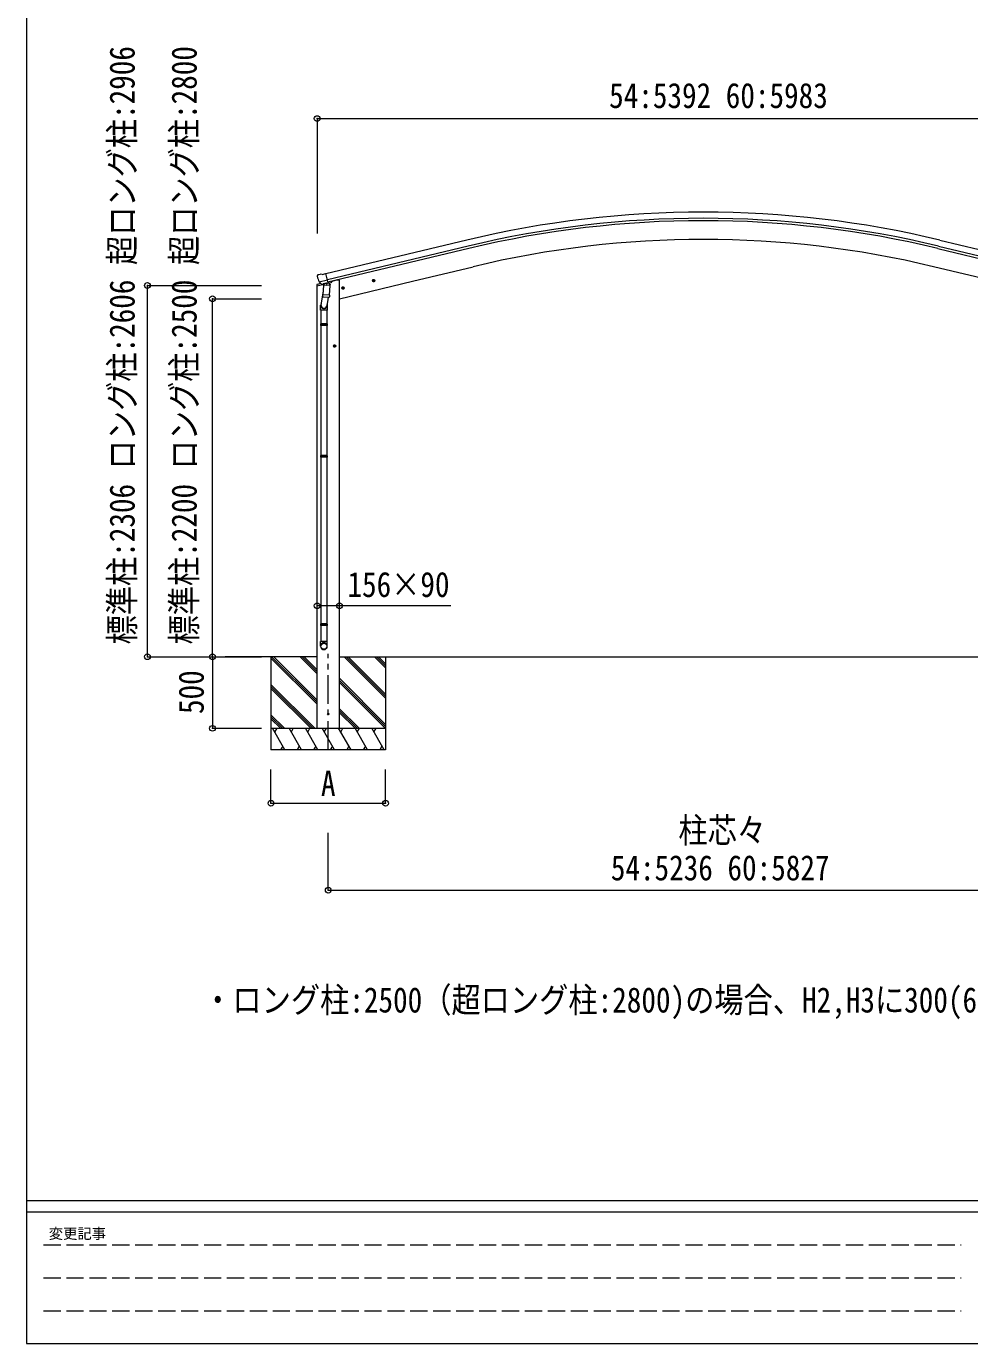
# Model space of a CAD drawing. Units: millimetres at full size, sheet at 1:40; details may follow other scales. Extents: x -11181 to 11305, y -7804 to 7716.
# Drawn here: x -11181 to -4596, y -7804 to 1396 of the extents above; entities that cross this region are included whole.
import ezdxf
from ezdxf.enums import TextEntityAlignment as Align

# ---------------------------------------------------------------- set-up
doc = ezdxf.new("R2010")
doc.units = ezdxf.units.MM
doc.header["$LTSCALE"] = 40
doc.header["$PDMODE"] = 32
doc.header["$PDSIZE"] = 40
doc.linetypes.add('CHAIN1', pattern=[8, 5, -1, 1, -1])
doc.linetypes.add('DASHED3', pattern=[4, 3, -1])
for name, color, linetype, lineweight in [('0-4_TABLE1', 7, 'Continuous', 9), ('0-6_OTH_LINE', 6, 'Continuous', 9), ('0-8_PARTS2', 5, 'CHAIN1', 9), ('0-A_寸法', 6, 'Continuous', 9), ('0-E_DET2', 6, 'Continuous', 9), ('F-0_240', 7, 'Continuous', 9)]:
    doc.layers.add(name, color=color, linetype=linetype, lineweight=lineweight)
doc.styles.add('ＭＳ ゴシック', font='')
doc.styles.get('ＭＳ ゴシック').set_extended_font_data('MS Gothic')

msp = doc.modelspace()

# ---------------------------------------------------------------- linework, layer by layer
at = {"layer": '0-4_TABLE1', "color": 4}
for p, q in [((-8106.08, -96.45), (-9089.32, -332.51)), ((-8096, -138.43), (-9079.24, -374.49)), ((-8092.07, -154.8), (-9075.32, -390.83)), ((-4817.76, -154.8), (-3834.52, -390.85)), ((-4813.84, -138.43), (-3830.59, -374.49)), ((-4803.71, -96.45), (-3820.46, -332.51)), ((-8484.28, -383.68), (-8061.49, -282.18)), ((-4425.55, -383.68), (-4848.35, -282.18)), ((-9150.79, -3506.22), (-9150.79, -416)), ((-9014.79, -376.85), (-9048.06, -384.84)), ((-8994.79, -376.85), (-9014.79, -376.85)), ((-8995.04, -506.29), (-8484.33, -383.68)), ((-8994.79, -3506.22), (-8994.79, -376.85))]:
    msp.add_line(p, q, dxfattribs=at)
at = {"layer": '0-4_TABLE1'}
for p, q in [((-9150.78, -348.42), (-9150.51, -349.57)), ((-9146.57, -339.84), (-9150.42, -346.14)), ((-9143.47, -337.59), (-9130.29, -334.43)), ((-9115.73, -337.1), (-9128.99, -334.4)), ((-9115.73, -337.1), (-9089.8, -330.88)), ((-9152.9, -416.55), (-9110.09, -406.28)), ((-9152.9, -409.66), (-9152.9, -416.55)), ((-9124.4, -400.46), (-9150.6, -406.75)), ((-9136.73, -388.72), (-9079.22, -374.92)), ((-9119.88, -403.63), (-9136.26, -389.14)), ((-9108.29, -453.15), (-9124.2, -549.32)), ((-9117.17, -404.2), (-9109.65, -402.4)), ((-9116.33, -404.09), (-9114.8, -403.73)), ((-9114.8, -403.73), (-9078.1, -394.92)), ((-9112.97, -403.95), (-9113.02, -404.7)), ((-9112.26, -405.74), (-9086.45, -412.17)), ((-9105.34, -411.08), (-9110.02, -477.92)), ((-9059.66, -414.28), (-9105.34, -411.08)), ((-9103.57, -407.9), (-9103.8, -411.19)), ((-9084.05, -396.74), (-9085.07, -411.35)), ((-9078.1, -394.92), (-9076.57, -394.55)), ((-9075.02, -392.44), (-9074.07, -392.51)), ((-9074.07, -392.51), (-9060.76, -407.83)), ((-9070.39, -396.75), (-9052.18, -392.37)), ((-9064.33, -481.11), (-9059.66, -414.28)), ((-9060.76, -407.83), (-9061.2, -414.17)), ((-9048.35, -384.36), (-9048.35, -387.51)), ((-8960.58, -429.11), (-8980.03, -433.77)), ((-8977.6, -433.19), (-8975.47, -426)), ((-8972.44, -438.64), (-8977.6, -433.19)), ((-8975.47, -426), (-8968.17, -424.24)), ((-8967.97, -441.16), (-8972.64, -421.72)), ((-8968.17, -424.24), (-8963.01, -429.69)), ((-8746.66, -377.75), (-8766.11, -382.42)), ((-8763.68, -381.83), (-8761.55, -374.64)), ((-8758.52, -387.28), (-8763.68, -381.83)), ((-8761.55, -374.64), (-8754.25, -372.89)), ((-8754.05, -389.81), (-8758.72, -370.36)), ((-8754.25, -372.89), (-8749.09, -378.33)), ((-9110.88, -490.39), (-9110, -477.92)), ((-9110.48, -491.74), (-9110.48, -491.74)), ((-9064.33, -481.11), (-9110.02, -477.92)), ((-9109.03, -492.52), (-9067.34, -495.44)), ((-9072.76, -495.06), (-9083.5, -558.65)), ((-9080.35, -551.83), (-9080.35, -586.48)), ((-9064.34, -481.11), (-9065.23, -493.81)), ((-9126.35, -586.48), (-9126.35, -552.13)), ((-9080.35, -586.48), (-9126.35, -586.48)), ((-9124.35, -586.48), (-9124.35, -680.48)), ((-9082.35, -586.48), (-9082.35, -680.48)), ((-9126.35, -682.48), (-9125.35, -680.48)), ((-9080.35, -682.48), (-9126.35, -682.48)), ((-9080.35, -690.48), (-9126.35, -690.48)), ((-9081.35, -680.48), (-9125.35, -680.48)), ((-9081.35, -692.48), (-9125.35, -692.48)), ((-9124.35, -692.48), (-9124.35, -1600.23)), ((-9082.35, -692.48), (-9082.35, -1600.23)), ((-9080.35, -682.48), (-9081.35, -680.48)), ((-9080.35, -690.48), (-9081.35, -692.48)), ((-9080.35, -682.48), (-9080.35, -690.48)), ((-9028.84, -846.35), (-9028.84, -826.35)), ((-9018.84, -836.35), (-9038.84, -836.35)), ((-9036.35, -836.35), (-9032.59, -829.85)), ((-9032.59, -842.85), (-9036.35, -836.35)), ((-9032.59, -829.85), (-9025.09, -829.85)), ((-9025.09, -829.85), (-9021.34, -836.35)), ((-9126.35, -1602.23), (-9125.35, -1600.23)), ((-9080.35, -1602.23), (-9126.35, -1602.23)), ((-9080.35, -1610.23), (-9126.35, -1610.23)), ((-9081.35, -1600.23), (-9125.35, -1600.23)), ((-9081.35, -1612.23), (-9125.35, -1612.23)), ((-9124.35, -1612.23), (-9124.35, -2776.86)), ((-9082.35, -1612.23), (-9082.35, -2776.86)), ((-9080.35, -1602.23), (-9081.35, -1600.23)), ((-9080.35, -1610.23), (-9081.35, -1612.23)), ((-9080.35, -1602.23), (-9080.35, -1610.23)), ((-9126.35, -2778.86), (-9125.35, -2776.86)), ((-9080.35, -2778.86), (-9126.35, -2778.86)), ((-9080.35, -2786.86), (-9126.35, -2786.86)), ((-9081.35, -2776.86), (-9125.35, -2776.86)), ((-9081.35, -2788.86), (-9125.35, -2788.86)), ((-9124.35, -2788.86), (-9124.35, -2898.86)), ((-9082.35, -2788.86), (-9082.35, -2898.86)), ((-9080.35, -2778.86), (-9081.35, -2776.86)), ((-9080.35, -2786.86), (-9081.35, -2788.86)), ((-9080.35, -2778.86), (-9080.35, -2786.86)), ((-9126.35, -2933), (-9126.35, -2898.86)), ((-9080.35, -2898.86), (-9126.35, -2898.86)), ((-9080.35, -2933), (-9080.35, -2898.86)), ((-9151.04, -3006.23), (-9792.54, -3006.24)), ((-9473.04, -3006.22), (-9473.04, -3656.22)), ((-9151.04, -3337.73), (-9473.04, -3015.73)), ((-9151.04, -3323.59), (-9468.4, -3006.23)), ((-9151.04, -3309.44), (-9454.26, -3006.23)), ((-9151.04, -3125.6), (-9270.42, -3006.22)), ((-9151.04, -3111.46), (-9256.28, -3006.22)), ((-9151.04, -3097.31), (-9242.14, -3006.22)), ((-8994.99, -3006.23), (-3915.09, -3006.23)), ((-8673.04, -3295.23), (-8962.06, -3006.22)), ((-8673.04, -3281.09), (-8947.91, -3006.22)), ((-8673.04, -3266.94), (-8933.77, -3006.22)), ((-8673.04, -3083.1), (-8749.92, -3006.22)), ((-8673.04, -3068.96), (-8735.78, -3006.22)), ((-8673.04, -3054.81), (-8721.64, -3006.22)), ((-9166.4, -3506.22), (-9473.04, -3199.58)), ((-9180.54, -3506.22), (-9473.04, -3213.72)), ((-8673.04, -3479.08), (-8995.04, -3157.08)), ((-8673.04, -3493.22), (-8995.04, -3171.22)), ((-8673.04, -3507.36), (-8995.04, -3185.36)), ((-9194.69, -3506.22), (-9473.04, -3227.86)), ((-8858.03, -3506.22), (-8995.04, -3369.21)), ((-8872.18, -3506.22), (-8995.04, -3383.35)), ((-8886.32, -3506.22), (-8995.04, -3397.49)), ((-9378.53, -3506.22), (-9473.04, -3411.71)), ((-9392.68, -3506.22), (-9473.04, -3425.85)), ((-9406.82, -3506.22), (-9473.04, -3439.99)), ((-9473.04, -3506.22), (-8673.04, -3506.22)), ((-9376.15, -3656.22), (-9462.75, -3506.22)), ((-9432.75, -3506.22), (-9447.75, -3532.2)), ((-9260.68, -3656.22), (-9347.28, -3506.22)), ((-9317.28, -3506.22), (-9332.28, -3532.2)), ((-9145.21, -3656.22), (-9231.81, -3506.22)), ((-9216.81, -3532.2), (-9201.81, -3506.22)), ((-9150.79, -3506.23), (-8995.29, -3506.23)), ((-9029.74, -3656.22), (-9116.34, -3506.22)), ((-9101.34, -3532.2), (-9086.34, -3506.22)), ((-8914.27, -3656.22), (-9000.87, -3506.22)), ((-8985.87, -3532.2), (-8970.87, -3506.22)), ((-8798.8, -3656.22), (-8885.4, -3506.22)), ((-8870.4, -3532.2), (-8855.4, -3506.22)), ((-8683.33, -3656.22), (-8769.93, -3506.22)), ((-8754.93, -3532.2), (-8739.93, -3506.22)), ((-9391.15, -3630.24), (-9406.15, -3656.22)), ((-9275.68, -3630.24), (-9290.68, -3656.22)), ((-9160.21, -3630.24), (-9175.21, -3656.22)), ((-9044.74, -3630.24), (-9059.74, -3656.22)), ((-8929.27, -3630.24), (-8944.27, -3656.22)), ((-8813.8, -3630.24), (-8828.8, -3656.22)), ((-8698.33, -3630.24), (-8713.33, -3656.22))]:
    msp.add_line(p, q, dxfattribs=at)
at = {"layer": '0-4_TABLE1', "color": 6}
for p, q in [((-9881.51, -3006.24), (-9538.26, -3006.24)), ((-9881.51, -3006.24), (-9881.51, -3506.23)), ((-9881.51, -3506.23), (-9538.26, -3506.23))]:
    msp.add_line(p, q, dxfattribs=at)
at = {"layer": '0-4_TABLE1'}
for points in [[(-9084.37, -396.33), (-9074.64, -393.99), (-9089.8, -330.88)], [(-9137, -388.15), (-9136.42, -388.99), (-9136.26, -389.14)], [(-9084.37, -396.33), (-9084.6, -396.48), (-9109.37, -402.42), (-9109.65, -402.4)], [(-8963.01, -429.69), (-8965.14, -436.88), (-8972.44, -438.64)], [(-8749.09, -378.33), (-8751.22, -385.53), (-8758.52, -387.28)], [(-9126.35, -682.48), (-9126.35, -690.48), (-9125.35, -692.48)], [(-9021.34, -836.35), (-9025.09, -842.85), (-9032.59, -842.85)], [(-9126.35, -1602.23), (-9126.35, -1610.23), (-9125.35, -1612.23)], [(-9126.35, -2778.86), (-9126.35, -2786.86), (-9125.35, -2788.86)], [(-8673.04, -3006.22), (-8673.04, -3656.22), (-9473.04, -3656.22)]]:
    msp.add_lwpolyline(points, dxfattribs=at)
for centre, radius in [((-8970.31, -431.44), 8.5), ((-8970.31, -431.44), 7.7), ((-8970.31, -431.44), 6.5), ((-8756.39, -380.08), 8.5), ((-8756.39, -380.08), 7.7), ((-8756.39, -380.08), 6.5), ((-9028.84, -836.35), 8.5), ((-9028.84, -836.35), 7.7), ((-9028.84, -836.35), 6.5)]:
    msp.add_circle(centre, radius, dxfattribs=at)
at = {"layer": '0-4_TABLE1', "color": 4}
msp.add_circle((-9073.04, -3406.23), 4.5, dxfattribs=at)
for radius in [7073, 7029.83, 7013, 6882]:
    msp.add_arc((-6454.92, -6974.03), radius, 76.5, 103.5, dxfattribs=at)
at = {"layer": '0-4_TABLE1'}
for centre, radius, start, end in [((-8953.7, -302.32), 202.4, 193.5, 205.09125), ((-9142.3, -342.45), 5, 103.5, 148.5), ((-9129.59, -337.34), 3, 78.5, 103.5), ((-9149.9, -409.66), 3, 103.5, 180), ((-9116.45, -403.61), 0.5, 248.23754, 283.5), ((-9113.46, -403.92), 0.5, 356, 103.5), ((-9112.02, -404.77), 1, 176, 256), ((-9086.09, -411.2), 1.03, 250.03897, 351.96569), ((-9083.45, -396.82), 0.604, 100.59842, 172.20595), ((-9076.69, -394.06), 0.5, 283.5, 318.76246), ((-9053.35, -387.51), 5, 283.5, 0), ((-9096.35, -552.13), 30, 177.45142, 180), ((-9108.94, -490.56), 1.95, 175.04017, 217.47766), ((-9108.89, -490.53), 2, 217.40962, 266), ((-9067.2, -493.44), 2, 266, 349.46843)]:
    msp.add_arc(centre, radius, start, end, dxfattribs=at)
for centre, major_axis, ratio, start_param, end_param in [((-9147.86, -347.7), (-1.57, -2.57), 0.99628, 4.712389, 5.4996506), ((-9117.89, -401.38), (-0.73, -2.92), 0.997631, 5.8041905, 6.6006116), ((-9117.83, -401.15), (2.63, 3.16), 0.650902, 4.0958226, 4.1686332), ((-9117.87, -401.28), (-0.73, -2.92), 0.997631, 0.3902369, 0.4789948), ((-9103.35, -551.83), (23, 0), 0.996195, 2.5560258, 6.5663028), ((-9103.35, -551.83), (21, 0), 0.996195, 2.9349147, 5.9512394), ((-9103.35, -2931.26), (-23, 0), 0.996195, 3.1415927, 6.2831853), ((-9103.35, -2933), (-23, 0), 0.996195, 3.1415927, 6.2831853), ((-9103.35, -2933), (0, -23.43), 0.981806, 4.712389, 7.8539816)]:
    msp.add_ellipse(centre, major_axis=major_axis, ratio=ratio, start_param=start_param, end_param=end_param, dxfattribs=at)
msp.add_ellipse((-9103.35, -2933), major_axis=(21, 0), ratio=0.996195, dxfattribs=at)
at = {"layer": '0-4_TABLE1', "color": 6}
for p in [(-9881.51, -3006.24), (-9881.51, -3506.23)]:
    msp.add_point(p, dxfattribs=at)
at = {"layer": '0-6_OTH_LINE'}
for q in [(-9073.04, -4236.82), (-3837.04, -4636.82)]:
    msp.add_line((-9073.04, -4636.82), q, dxfattribs=at)
msp.add_point((-9073.04, -4636.82), dxfattribs=at)
at = {"layer": '0-8_PARTS2'}
msp.add_line((-9073.04, -3655.41), (-9073.04, -2986.39), dxfattribs=at)
at = {"layer": '0-A_寸法'}
for p, q in [((-9151.04, 751.95), (-9151.04, -50.39)), ((-9151.04, 751.95), (-3759.04, 751.95)), ((-8216.99, -2649.99), (-9151.04, -2649.99)), ((-9473.04, -4029.31), (-9473.04, -3793.19)), ((-8673.04, -4029.31), (-8673.04, -3793.19)), ((-9473.04, -4029.31), (-8673.04, -4029.31))]:
    msp.add_line(p, q, dxfattribs=at)
for p in [(-9151.04, 751.95), (-9151.04, -2649.99), (-8994.79, -2649.99), (-9473.04, -4029.31), (-8673.04, -4029.31)]:
    msp.add_point(p, dxfattribs=at)
at = {"layer": '0-E_DET2'}
for p, q in [((-10335.81, -413.52), (-9538.26, -413.52)), ((-10335.81, -3006.24), (-10335.81, -413.52)), ((-9881.51, -3006.24), (-9881.51, -506.25)), ((-9881.51, -506.25), (-9538.26, -506.25)), ((-10335.81, -3006.24), (-9538.26, -3006.24)), ((-9881.51, -3006.24), (-9538.26, -3006.24))]:
    msp.add_line(p, q, dxfattribs=at)
for p in [(-10335.81, -413.52), (-9881.51, -506.25), (-10335.81, -3006.24), (-9881.51, -3006.24)]:
    msp.add_point(p, dxfattribs=at)
at = {"layer": 'F-0_240', "color": 5}
for p, q in [((-11180.61, 7716.46), (-11180.61, -7803.54)), ((-11180.61, -6803.54), (10739.39, -6803.54)), ((-11180.61, -6883.54), (7183.72, -6883.54)), ((-11180.61, -7803.54), (10739.39, -7803.54))]:
    msp.add_line(p, q, dxfattribs=at)
at = {"layer": 'F-0_240', "color": 4, "linetype": 'DASHED3'}
for p, q in [((-11060.61, -7113.54), (-4656.28, -7113.54)), ((-11060.61, -7343.54), (-4656.28, -7343.54)), ((-11060.61, -7573.54), (-4656.28, -7573.54))]:
    msp.add_line(p, q, dxfattribs=at)

# ---------------------------------------------------------------- texts
at = {"layer": '0-4_TABLE1', "style": 'ＭＳ ゴシック', "width": 0.85}
msp.add_text('500', height=176, rotation=90, dxfattribs=at).set_placement((-9889.51, -3406.23), align=Align.BOTTOM_LEFT)
msp.add_text('・ロング柱:2500（超ロング柱:2800)の場合、H2,H3に300(600）足した寸法にしてください。', height=176, dxfattribs=at).set_placement((-9946.4, -5543.74), align=Align.BOTTOM_LEFT)
at = {"layer": '0-6_OTH_LINE', "color": 7, "style": 'ＭＳ ゴシック', "width": 0.85}
for s, p in [('標準柱:2306 ロング柱:2606 超ロング柱:2906', (-10371.92, -2920.33)), ('標準柱:2200 ロング柱:2500 超ロング柱:2800', (-9939, -2920.33))]:
    msp.add_text(s, height=176, rotation=90, dxfattribs=at).set_placement(p, align=Align.BOTTOM_LEFT)
for s, p in [('柱芯々', (-6629.09, -4358.81)), ('54:5236 60:5827', (-7100.92, -4620.84))]:
    msp.add_text(s, height=176, dxfattribs=at).set_placement(p, align=Align.BOTTOM_LEFT)
at = {"layer": '0-A_寸法', "color": 7, "style": 'ＭＳ ゴシック', "width": 0.85}
for s, p in [('54:5392 60:5983', (-7112.89, 772.72)), ('156×90', (-8939.26, -2641.99)), ('A', (-9124.11, -4031.81))]:
    msp.add_text(s, height=176, dxfattribs=at).set_placement(p, align=Align.BOTTOM_LEFT)
at = {"layer": 'F-0_240', "style": 'ＭＳ ゴシック'}
msp.add_text('変更記事', height=73.31, dxfattribs=at).set_placement((-11024.31, -7093.54), align=Align.BOTTOM_LEFT)

doc.saveas('drawing.dxf')
